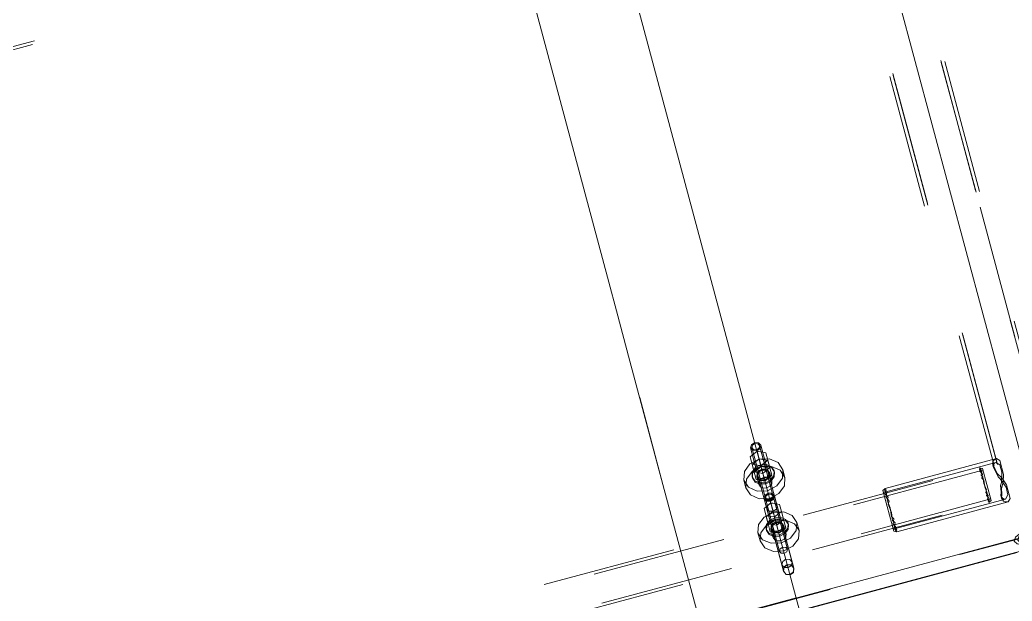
# Model space of a CAD drawing. Header units: millimetres. Extents: x -753 to 90, y 56274 to 56868.
# Drawn here: x -619.72 to -604.93, y 56695.05 to 56703.71 of the extents above; entities that cross this region are included whole.
import ezdxf

# ---------------------------------------------------------------- set-up
doc = ezdxf.new("R2010")
doc.units = ezdxf.units.MM
doc.linetypes.add('XKITLINE00', pattern=[0])
doc.linetypes.add('XKITLINE02', pattern=[4, 2, -2])
doc.layers.add('Cota', color=4, linetype='Continuous', lineweight=0)
doc.layers.add('Peça', color=2, linetype='Continuous', lineweight=0)

# ---------------------------------------------------------------- blocks, each defined once
blk = doc.blocks.new('*A895')
at = {"layer": 'Peça', "color": 7, "linetype": 'XKITLINE02', "lineweight": 0}
for p, q in [((-605.364, 56697.008), (-642.842, 56686.966)), ((-642.815, 56687.02), (-605.414, 56697.04)), ((-605.416, 56697.017), (-605.398, 56697.028)), ((-605.382, 56696.981), (-605.416, 56697.017)), ((-605.414, 56697.04), (-605.393, 56697.008)), ((-605.398, 56697.028), (-605.414, 56697.04)), ((-605.414, 56697.04), (-605.369, 56697.029)), ((-605.393, 56697.008), (-605.409, 56696.99)), ((-605.243, 56696.556), (-605.369, 56697.029)), ((-605.409, 56696.99), (-605.372, 56696.944)), ((-605.393, 56696.933), (-605.382, 56696.981)), ((-605.393, 56696.933), (-605.365, 56696.906)), ((-605.372, 56696.944), (-605.381, 56696.886)), ((-605.381, 56696.886), (-605.353, 56696.857)), ((-605.352, 56696.809), (-605.365, 56696.906)), ((-605.353, 56696.857), (-605.338, 56696.755)), ((-605.314, 56696.713), (-605.352, 56696.809)), ((-605.338, 56696.755), (-605.301, 56696.664)), ((-605.324, 56696.674), (-605.314, 56696.713)), ((-605.248, 56696.577), (-642.727, 56686.536)), ((-605.287, 56696.628), (-605.324, 56696.674)), ((-605.301, 56696.664), (-605.312, 56696.627)), ((-605.312, 56696.627), (-605.277, 56696.591)), ((-605.296, 56696.57), (-605.287, 56696.628)), ((-605.296, 56696.57), (-605.274, 56696.563)), ((-605.277, 56696.591), (-605.289, 56696.543)), ((-605.276, 56696.524), (-605.274, 56696.563)), ((-642.676, 56686.503), (-605.276, 56696.524)), ((-605.289, 56696.543), (-605.268, 56696.542)), ((-605.276, 56696.524), (-605.243, 56696.556)), ((-605.268, 56696.542), (-605.276, 56696.524))]:
    blk.add_line(p, q, dxfattribs=at)
blk = doc.blocks.new('*A896')
at = {"layer": 'Peça', "color": 4, "linetype": 'XKITLINE00', "lineweight": 0}
for p, q in [((-612.639, 56706.149), (-610.959, 56699.879)), ((-609.577, 56694.72), (-588.983, 56700.237)), ((-609.527, 56694.534), (-588.934, 56700.051)), ((-610.959, 56699.879), (-610.805, 56699.303)), ((-610.805, 56699.303), (-610.645, 56698.705)), ((-610.645, 56698.705), (-610.133, 56696.794)), ((-610.133, 56696.794), (-609.767, 56695.428)), ((-604.853, 56695.779), (-609.526, 56694.528)), ((-609.767, 56695.428), (-609.527, 56694.534))]:
    blk.add_line(p, q, dxfattribs=at)
at = {"layer": 'Peça', "color": 7, "linetype": 'XKITLINE02', "lineweight": 0}
for p, q in [((-609.575, 56694.713), (-588.982, 56700.23)), ((-610.479, 56698.088), (-610.133, 56696.794))]:
    blk.add_line(p, q, dxfattribs=at)
blk = doc.blocks.new('*A898')
at = {"layer": 'Peça', "color": 7, "linetype": 'XKITLINE02', "lineweight": 0}
for p, q in [((-605.364, 56697.008), (-642.842, 56686.966)), ((-642.815, 56687.02), (-605.414, 56697.04)), ((-605.398, 56697.028), (-605.416, 56697.017)), ((-605.416, 56697.017), (-605.382, 56696.981)), ((-605.414, 56697.04), (-605.398, 56697.028)), ((-605.393, 56697.008), (-605.414, 56697.04)), ((-605.414, 56697.04), (-605.369, 56697.029)), ((-605.409, 56696.99), (-605.393, 56697.008)), ((-605.243, 56696.556), (-605.369, 56697.029)), ((-605.372, 56696.944), (-605.409, 56696.99)), ((-605.382, 56696.981), (-605.393, 56696.933)), ((-605.393, 56696.933), (-605.365, 56696.906)), ((-605.381, 56696.886), (-605.372, 56696.944)), ((-605.353, 56696.857), (-605.381, 56696.886)), ((-605.365, 56696.906), (-605.352, 56696.809)), ((-605.338, 56696.755), (-605.353, 56696.857)), ((-605.352, 56696.809), (-605.314, 56696.713)), ((-605.301, 56696.664), (-605.338, 56696.755)), ((-605.314, 56696.713), (-605.324, 56696.674)), ((-605.248, 56696.577), (-642.727, 56686.536)), ((-605.324, 56696.674), (-605.287, 56696.628)), ((-605.312, 56696.627), (-605.301, 56696.664)), ((-605.277, 56696.591), (-605.312, 56696.627)), ((-605.287, 56696.628), (-605.296, 56696.57)), ((-605.296, 56696.57), (-605.274, 56696.563)), ((-605.289, 56696.543), (-605.277, 56696.591)), ((-605.274, 56696.563), (-605.276, 56696.524)), ((-642.676, 56686.503), (-605.276, 56696.524)), ((-605.268, 56696.542), (-605.289, 56696.543)), ((-605.276, 56696.524), (-605.243, 56696.556)), ((-605.276, 56696.524), (-605.268, 56696.542))]:
    blk.add_line(p, q, dxfattribs=at)
blk = doc.blocks.new('*A923')
at = {"layer": 'Peça', "color": 7, "linetype": 'XKITLINE02', "lineweight": 0}
for p, q in [((-605.163, 56697.179), (-606.823, 56696.735)), ((-605.216, 56697.137), (-605.204, 56697.156)), ((-605.204, 56697.156), (-605.163, 56697.179)), ((-605.163, 56697.179), (-605.112, 56697.148)), ((-606.848, 56696.673), (-605.173, 56697.122)), ((-605.218, 56697.081), (-605.216, 56697.137)), ((-605.218, 56697.081), (-605.208, 56697.043)), ((-605.186, 56697.031), (-605.218, 56697.081)), ((-605.208, 56697.043), (-605.206, 56697.09)), ((-605.181, 56697), (-605.208, 56697.043)), ((-605.206, 56697.09), (-605.192, 56697.111)), ((-605.173, 56697.122), (-605.192, 56697.111)), ((-605.149, 56696.953), (-605.186, 56697.031)), ((-605.173, 56697.122), (-605.111, 56697.084)), ((-605.112, 56697.148), (-605.057, 56696.943)), ((-605.111, 56697.084), (-605.081, 56696.974)), ((-605.181, 56697), (-605.137, 56696.908)), ((-605.083, 56696.89), (-605.149, 56696.953)), ((-605.137, 56696.908), (-605.106, 56696.879)), ((-605.021, 56696.751), (-605.106, 56696.879)), ((-605.081, 56696.974), (-605.09, 56696.821)), ((-605.016, 56696.789), (-605.083, 56696.89)), ((-605.064, 56696.822), (-605.057, 56696.943)), ((-606.823, 56696.735), (-606.856, 56696.702)), ((-606.823, 56696.735), (-606.833, 56696.711)), ((-606.833, 56696.711), (-606.806, 56696.711)), ((-606.826, 56696.686), (-606.823, 56696.735)), ((-606.806, 56696.711), (-606.821, 56696.65)), ((-605.103, 56696.779), (-605.09, 56696.821)), ((-605.094, 56696.678), (-605.103, 56696.779)), ((-605.064, 56696.822), (-605.091, 56696.734)), ((-605.091, 56696.734), (-605.084, 56696.649)), ((-604.993, 56696.64), (-605.021, 56696.751)), ((-605.016, 56696.789), (-604.961, 56696.585)), ((-606.856, 56696.702), (-606.694, 56696.099)), ((-606.826, 56696.686), (-606.797, 56696.677)), ((-606.821, 56696.65), (-606.778, 56696.605)), ((-606.797, 56696.677), (-606.809, 56696.604)), ((-606.809, 56696.604), (-606.762, 56696.546)), ((-606.778, 56696.605), (-606.792, 56696.558)), ((-606.792, 56696.558), (-606.746, 56696.445)), ((-606.702, 56696.128), (-605.027, 56696.576)), ((-605.094, 56696.678), (-605.097, 56696.628)), ((-605.086, 56696.589), (-605.097, 56696.628)), ((-605.097, 56696.628), (-605.071, 56696.588)), ((-605.084, 56696.649), (-605.086, 56696.589)), ((-605.086, 56696.589), (-605.056, 56696.542)), ((-605.071, 56696.588), (-605.048, 56696.576)), ((-605.027, 56696.576), (-605.048, 56696.576)), ((-605.027, 56696.576), (-604.993, 56696.64)), ((-604.99, 56696.532), (-604.961, 56696.585)), ((-606.775, 56696.497), (-606.762, 56696.546)), ((-606.727, 56696.377), (-606.775, 56696.497)), ((-606.746, 56696.445), (-606.727, 56696.317)), ((-604.99, 56696.532), (-606.65, 56696.087)), ((-605.056, 56696.542), (-605.036, 56696.532)), ((-605.036, 56696.532), (-604.99, 56696.532)), ((-606.711, 56696.256), (-606.727, 56696.377)), ((-606.727, 56696.317), (-606.691, 56696.281)), ((-606.691, 56696.281), (-606.703, 56696.208)), ((-606.711, 56696.256), (-606.675, 56696.222)), ((-606.703, 56696.208), (-606.656, 56696.15)), ((-606.675, 56696.222), (-606.69, 56696.161)), ((-606.647, 56696.116), (-606.69, 56696.161)), ((-606.656, 56696.15), (-606.676, 56696.128)), ((-606.676, 56696.128), (-606.65, 56696.087)), ((-606.67, 56696.103), (-606.647, 56696.116)), ((-606.694, 56696.099), (-606.65, 56696.087)), ((-606.65, 56696.087), (-606.67, 56696.103))]:
    blk.add_line(p, q, dxfattribs=at)
blk = doc.blocks.new('*A924')
at = {"layer": 'Peça', "color": 7, "linetype": 'XKITLINE02', "lineweight": 0}
for p, q in [((-607.644, 56707.209), (-607.753, 56707.085)), ((-607.496, 56707.283), (-607.644, 56707.209)), ((-607.612, 56707.167), (-607.482, 56707.231)), ((-607.331, 56707.293), (-607.496, 56707.283)), ((-607.482, 56707.231), (-607.338, 56707.241)), ((-607.338, 56707.241), (-607.201, 56707.194)), ((-607.174, 56707.24), (-607.331, 56707.293)), ((-607.05, 56707.131), (-607.174, 56707.24)), ((-607.753, 56707.085), (-607.807, 56706.928)), ((-607.754, 56706.921), (-607.708, 56707.059)), ((-607.708, 56707.059), (-607.612, 56707.167)), ((-607.201, 56707.194), (-607.092, 56707.099)), ((-607.092, 56707.099), (-607.028, 56706.969)), ((-606.977, 56706.983), (-607.05, 56707.131)), ((-607.807, 56706.928), (-607.796, 56706.763)), ((-607.745, 56706.777), (-607.754, 56706.921)), ((-607.028, 56706.969), (-604.13, 56696.155)), ((-607.028, 56706.969), (-607.018, 56706.825)), ((-606.974, 56706.972), (-606.977, 56706.983)), ((-606.966, 56706.818), (-606.977, 56706.983)), ((-606.969, 56706.954), (-606.974, 56706.972)), ((-606.969, 56706.954), (-604.079, 56696.168)), ((-607.793, 56706.752), (-607.796, 56706.763)), ((-607.796, 56706.763), (-607.723, 56706.615)), ((-607.745, 56706.777), (-607.742, 56706.766)), ((-607.681, 56706.647), (-607.745, 56706.777)), ((-607.742, 56706.766), (-607.737, 56706.749)), ((-607.018, 56706.825), (-607.065, 56706.688)), ((-607.019, 56706.661), (-606.966, 56706.818)), ((-607.788, 56706.735), (-607.793, 56706.752)), ((-607.788, 56706.735), (-604.898, 56695.949)), ((-607.737, 56706.749), (-604.847, 56695.963)), ((-607.723, 56706.615), (-607.598, 56706.506)), ((-607.572, 56706.552), (-607.681, 56706.647)), ((-607.065, 56706.688), (-607.16, 56706.579)), ((-607.128, 56706.537), (-607.019, 56706.661)), ((-607.598, 56706.506), (-607.442, 56706.453)), ((-607.435, 56706.505), (-607.572, 56706.552)), ((-607.29, 56706.515), (-607.435, 56706.505)), ((-607.16, 56706.579), (-607.29, 56706.515)), ((-607.277, 56706.464), (-607.128, 56706.537)), ((-607.442, 56706.453), (-607.277, 56706.464)), ((-604.802, 56696.071), (-604.677, 56696.135)), ((-604.653, 56696.125), (-604.763, 56696.07)), ((-604.677, 56696.135), (-604.523, 56696.186)), ((-604.518, 56696.17), (-604.653, 56696.125)), ((-604.523, 56696.186), (-604.363, 56696.219)), ((-604.379, 56696.199), (-604.518, 56696.17)), ((-604.256, 56696.206), (-604.379, 56696.199)), ((-604.363, 56696.219), (-604.223, 56696.227)), ((-604.169, 56696.19), (-604.256, 56696.206)), ((-604.223, 56696.227), (-604.123, 56696.209)), ((-604.13, 56696.155), (-604.169, 56696.19)), ((-604.146, 56696.104), (-604.13, 56696.155)), ((-604.123, 56696.209), (-604.079, 56696.168)), ((-604.079, 56696.168), (-604.097, 56696.111)), ((-604.898, 56695.949), (-604.88, 56696.006)), ((-604.88, 56696.006), (-604.802, 56696.071)), ((-604.831, 56696.013), (-604.847, 56695.963)), ((-604.763, 56696.07), (-604.831, 56696.013)), ((-604.458, 56695.946), (-604.324, 56695.992)), ((-604.3, 56695.982), (-604.454, 56695.93)), ((-604.324, 56695.992), (-604.214, 56696.047)), ((-604.175, 56696.046), (-604.3, 56695.982)), ((-604.214, 56696.047), (-604.146, 56696.104)), ((-604.097, 56696.111), (-604.175, 56696.046)), ((-604.854, 56695.908), (-604.898, 56695.949)), ((-604.754, 56695.89), (-604.854, 56695.908)), ((-604.847, 56695.963), (-604.808, 56695.927)), ((-604.808, 56695.927), (-604.721, 56695.911)), ((-604.614, 56695.898), (-604.754, 56695.89)), ((-604.721, 56695.911), (-604.598, 56695.918)), ((-604.454, 56695.93), (-604.614, 56695.898)), ((-604.598, 56695.918), (-604.458, 56695.946))]:
    blk.add_line(p, q, dxfattribs=at)
blk = doc.blocks.new('*A929')
at = {"layer": 'Peça', "color": 7, "linetype": 'XKITLINE02', "lineweight": 0}
for p, q in [((-607.753, 56707.085), (-607.644, 56707.209)), ((-607.644, 56707.209), (-607.496, 56707.283)), ((-607.482, 56707.231), (-607.612, 56707.167)), ((-607.496, 56707.283), (-607.33, 56707.293)), ((-607.337, 56707.241), (-607.482, 56707.231)), ((-607.2, 56707.194), (-607.337, 56707.241)), ((-607.33, 56707.293), (-607.174, 56707.24)), ((-607.174, 56707.24), (-607.049, 56707.131)), ((-607.806, 56706.929), (-607.753, 56707.085)), ((-607.707, 56707.059), (-607.754, 56706.922)), ((-607.612, 56707.167), (-607.707, 56707.059)), ((-607.091, 56707.099), (-607.2, 56707.194)), ((-607.027, 56706.969), (-607.091, 56707.099)), ((-607.049, 56707.131), (-606.976, 56706.983)), ((-607.795, 56706.763), (-607.806, 56706.929)), ((-607.754, 56706.922), (-607.744, 56706.777)), ((-607.027, 56706.969), (-607.024, 56706.958)), ((-607.018, 56706.825), (-607.027, 56706.969)), ((-607.024, 56706.958), (-607.02, 56706.941)), ((-607.02, 56706.941), (-605.408, 56700.923)), ((-606.973, 56706.972), (-606.976, 56706.983)), ((-606.976, 56706.983), (-606.965, 56706.818)), ((-606.969, 56706.954), (-606.973, 56706.972)), ((-606.969, 56706.954), (-604.079, 56696.168)), ((-607.792, 56706.752), (-607.795, 56706.763)), ((-607.722, 56706.615), (-607.795, 56706.763)), ((-607.744, 56706.777), (-604.847, 56695.963)), ((-607.744, 56706.777), (-607.68, 56706.647)), ((-607.065, 56706.688), (-607.018, 56706.825)), ((-606.965, 56706.818), (-607.019, 56706.661)), ((-607.788, 56706.735), (-607.792, 56706.752)), ((-607.788, 56706.735), (-604.898, 56695.949)), ((-607.598, 56706.506), (-607.722, 56706.615)), ((-607.68, 56706.647), (-607.571, 56706.552)), ((-607.16, 56706.579), (-607.065, 56706.688)), ((-607.019, 56706.661), (-607.128, 56706.537)), ((-607.441, 56706.453), (-607.598, 56706.506)), ((-607.571, 56706.552), (-607.434, 56706.505)), ((-607.434, 56706.505), (-607.29, 56706.515)), ((-607.29, 56706.515), (-607.16, 56706.579)), ((-607.128, 56706.537), (-607.276, 56706.464)), ((-607.276, 56706.464), (-607.441, 56706.453)), ((-605.408, 56700.923), (-604.13, 56696.155)), ((-604.677, 56696.135), (-604.802, 56696.071)), ((-604.763, 56696.07), (-604.653, 56696.125)), ((-604.523, 56696.186), (-604.677, 56696.135)), ((-604.653, 56696.125), (-604.518, 56696.17)), ((-604.363, 56696.219), (-604.523, 56696.186)), ((-604.518, 56696.17), (-604.379, 56696.199)), ((-604.379, 56696.199), (-604.256, 56696.206)), ((-604.223, 56696.227), (-604.363, 56696.219)), ((-604.256, 56696.206), (-604.169, 56696.19)), ((-604.123, 56696.209), (-604.223, 56696.227)), ((-604.169, 56696.19), (-604.13, 56696.155)), ((-604.13, 56696.155), (-604.146, 56696.104)), ((-604.079, 56696.168), (-604.123, 56696.209)), ((-604.097, 56696.111), (-604.079, 56696.168)), ((-604.88, 56696.006), (-604.898, 56695.949)), ((-604.802, 56696.071), (-604.88, 56696.006)), ((-604.847, 56695.963), (-604.831, 56696.013)), ((-604.831, 56696.013), (-604.763, 56696.07)), ((-604.323, 56695.992), (-604.458, 56695.946)), ((-604.454, 56695.93), (-604.3, 56695.982)), ((-604.214, 56696.047), (-604.323, 56695.992)), ((-604.3, 56695.982), (-604.174, 56696.046)), ((-604.146, 56696.104), (-604.214, 56696.047)), ((-604.174, 56696.046), (-604.097, 56696.111)), ((-604.898, 56695.949), (-604.854, 56695.908)), ((-604.854, 56695.908), (-604.754, 56695.89)), ((-604.808, 56695.927), (-604.847, 56695.963)), ((-604.72, 56695.911), (-604.808, 56695.927)), ((-604.754, 56695.89), (-604.613, 56695.898)), ((-604.598, 56695.918), (-604.72, 56695.911)), ((-604.613, 56695.898), (-604.454, 56695.93)), ((-604.458, 56695.946), (-604.598, 56695.918))]:
    blk.add_line(p, q, dxfattribs=at)
blk = doc.blocks.new('*A930')
at = {"layer": 'Peça', "color": 7, "linetype": 'XKITLINE02', "lineweight": 0}
for p, q in [((-605.163, 56697.179), (-606.823, 56696.735)), ((-605.203, 56697.156), (-605.216, 56697.137)), ((-605.163, 56697.179), (-605.203, 56697.156)), ((-605.112, 56697.148), (-605.163, 56697.179)), ((-605.173, 56697.122), (-606.848, 56696.673)), ((-605.216, 56697.137), (-605.218, 56697.081)), ((-605.208, 56697.043), (-605.218, 56697.081)), ((-605.218, 56697.081), (-605.186, 56697.031)), ((-605.206, 56697.09), (-605.208, 56697.043)), ((-605.208, 56697.043), (-605.181, 56697)), ((-605.206, 56697.09), (-605.191, 56697.111)), ((-605.191, 56697.111), (-605.173, 56697.122)), ((-605.186, 56697.031), (-605.149, 56696.953)), ((-605.173, 56697.122), (-605.111, 56697.084)), ((-605.112, 56697.148), (-605.057, 56696.943)), ((-605.111, 56697.084), (-605.081, 56696.974)), ((-605.181, 56697), (-605.137, 56696.908)), ((-605.149, 56696.953), (-605.083, 56696.89)), ((-605.137, 56696.908), (-605.106, 56696.879)), ((-605.021, 56696.751), (-605.106, 56696.879)), ((-605.081, 56696.974), (-605.09, 56696.821)), ((-605.015, 56696.789), (-605.083, 56696.89)), ((-605.057, 56696.943), (-605.064, 56696.822)), ((-606.823, 56696.735), (-606.856, 56696.702)), ((-606.832, 56696.711), (-606.823, 56696.735)), ((-606.832, 56696.711), (-606.806, 56696.711)), ((-606.823, 56696.735), (-606.826, 56696.686)), ((-606.806, 56696.711), (-606.821, 56696.65)), ((-605.09, 56696.821), (-605.103, 56696.779)), ((-605.103, 56696.779), (-605.094, 56696.678)), ((-605.09, 56696.734), (-605.064, 56696.822)), ((-605.084, 56696.649), (-605.09, 56696.734)), ((-604.992, 56696.64), (-605.021, 56696.751)), ((-605.015, 56696.789), (-604.961, 56696.585)), ((-606.856, 56696.702), (-606.694, 56696.099)), ((-606.826, 56696.686), (-606.797, 56696.677)), ((-606.821, 56696.65), (-606.778, 56696.605)), ((-606.797, 56696.677), (-606.809, 56696.604)), ((-606.809, 56696.604), (-606.762, 56696.546)), ((-606.778, 56696.605), (-606.792, 56696.558)), ((-606.792, 56696.558), (-606.746, 56696.445)), ((-605.027, 56696.576), (-606.702, 56696.128)), ((-605.094, 56696.678), (-605.097, 56696.628)), ((-605.086, 56696.589), (-605.097, 56696.628)), ((-605.097, 56696.628), (-605.071, 56696.588)), ((-605.086, 56696.589), (-605.084, 56696.649)), ((-605.056, 56696.542), (-605.086, 56696.589)), ((-605.071, 56696.588), (-605.048, 56696.576)), ((-605.048, 56696.576), (-605.027, 56696.576)), ((-605.027, 56696.576), (-604.992, 56696.64)), ((-604.961, 56696.585), (-604.989, 56696.532)), ((-606.762, 56696.546), (-606.775, 56696.497)), ((-606.775, 56696.497), (-606.727, 56696.377)), ((-606.746, 56696.445), (-606.727, 56696.317)), ((-604.989, 56696.532), (-606.65, 56696.087)), ((-605.036, 56696.532), (-605.056, 56696.542)), ((-604.989, 56696.532), (-605.036, 56696.532)), ((-606.727, 56696.377), (-606.71, 56696.256)), ((-606.727, 56696.317), (-606.691, 56696.281)), ((-606.691, 56696.281), (-606.703, 56696.208)), ((-606.71, 56696.256), (-606.703, 56696.249)), ((-606.703, 56696.249), (-606.675, 56696.222)), ((-606.703, 56696.208), (-606.656, 56696.15)), ((-606.675, 56696.222), (-606.69, 56696.161)), ((-606.69, 56696.161), (-606.647, 56696.116)), ((-606.656, 56696.15), (-606.676, 56696.128)), ((-606.65, 56696.087), (-606.676, 56696.128)), ((-606.647, 56696.116), (-606.669, 56696.103)), ((-606.694, 56696.099), (-606.65, 56696.087)), ((-606.669, 56696.103), (-606.65, 56696.087))]:
    blk.add_line(p, q, dxfattribs=at)
blk = doc.blocks.new('*A999')
at = {"layer": 'Peça', "color": 4, "linetype": 'XKITLINE00', "lineweight": 0}
for p, q in [((-608.613, 56696.629), (-608.624, 56696.582)), ((-608.624, 56696.582), (-608.573, 56696.392)), ((-608.624, 56696.582), (-608.591, 56696.546)), ((-608.564, 56696.661), (-608.613, 56696.629)), ((-608.606, 56696.586), (-608.597, 56696.623)), ((-608.58, 56696.559), (-608.606, 56696.586)), ((-608.597, 56696.623), (-608.56, 56696.647)), ((-608.536, 56696.557), (-608.58, 56696.559)), ((-608.505, 56696.658), (-608.564, 56696.661)), ((-608.56, 56696.647), (-608.515, 56696.645)), ((-608.498, 56696.581), (-608.536, 56696.557)), ((-608.532, 56696.543), (-608.483, 56696.575)), ((-608.515, 56696.645), (-608.49, 56696.618)), ((-608.472, 56696.622), (-608.505, 56696.658)), ((-608.49, 56696.618), (-608.498, 56696.581)), ((-608.483, 56696.575), (-608.472, 56696.622)), ((-608.472, 56696.622), (-608.421, 56696.433)), ((-608.591, 56696.546), (-608.532, 56696.543))]:
    blk.add_line(p, q, dxfattribs=at)
at = {"layer": 'Peça', "color": 7, "linetype": 'XKITLINE02', "lineweight": 0}
for p, q in [((-608.606, 56696.586), (-608.394, 56695.796)), ((-608.49, 56696.618), (-608.278, 56695.827)), ((-608.573, 56696.481), (-608.584, 56696.433)), ((-608.584, 56696.433), (-608.336, 56695.507)), ((-608.584, 56696.433), (-608.551, 56696.397)), ((-608.524, 56696.513), (-608.573, 56696.481)), ((-608.465, 56696.51), (-608.524, 56696.513)), ((-608.492, 56696.394), (-608.443, 56696.426)), ((-608.432, 56696.474), (-608.465, 56696.51)), ((-608.443, 56696.426), (-608.432, 56696.474)), ((-608.432, 56696.474), (-608.184, 56695.548)), ((-608.421, 56696.433), (-608.314, 56696.035)), ((-608.573, 56696.392), (-608.467, 56695.994)), ((-608.551, 56696.397), (-608.492, 56696.394)), ((-608.386, 56695.833), (-608.394, 56695.796)), ((-608.348, 56695.857), (-608.386, 56695.833)), ((-608.304, 56695.855), (-608.348, 56695.857)), ((-608.278, 56695.827), (-608.304, 56695.855)), ((-608.287, 56695.791), (-608.278, 56695.827)), ((-608.394, 56695.796), (-608.369, 56695.769)), ((-608.369, 56695.769), (-608.324, 56695.767)), ((-608.324, 56695.767), (-608.287, 56695.791)), ((-608.336, 56695.507), (-608.341, 56695.525)), ((-608.328, 56695.567), (-608.336, 56695.507)), ((-608.28, 56695.603), (-608.328, 56695.567)), ((-608.22, 56695.595), (-608.28, 56695.603)), ((-608.184, 56695.548), (-608.22, 56695.595)), ((-608.192, 56695.488), (-608.184, 56695.548)), ((-608.184, 56695.548), (-608.189, 56695.566)), ((-608.3, 56695.459), (-608.336, 56695.507)), ((-608.3, 56695.459), (-608.24, 56695.451)), ((-608.24, 56695.451), (-608.192, 56695.488))]:
    blk.add_line(p, q, dxfattribs=at)
blk = doc.blocks.new('*A1000')
at = {"layer": 'Peça', "color": 7, "linetype": 'XKITLINE02', "lineweight": 0}
for p, q in [((-608.826, 56697.336), (-608.815, 56697.385)), ((-608.826, 56697.336), (-608.335, 56695.501)), ((-608.792, 56697.298), (-608.826, 56697.336)), ((-608.815, 56697.385), (-608.766, 56697.418)), ((-608.8, 56697.378), (-608.808, 56697.341)), ((-608.61, 56696.602), (-608.808, 56697.341)), ((-608.808, 56697.341), (-608.782, 56697.312)), ((-608.762, 56697.403), (-608.8, 56697.378)), ((-608.733, 56697.294), (-608.792, 56697.298)), ((-608.782, 56697.312), (-608.737, 56697.309)), ((-608.766, 56697.418), (-608.708, 56697.414)), ((-608.718, 56697.4), (-608.762, 56697.403)), ((-608.737, 56697.309), (-608.7, 56697.334)), ((-608.684, 56697.327), (-608.733, 56697.294)), ((-608.692, 56697.372), (-608.718, 56697.4)), ((-608.708, 56697.414), (-608.674, 56697.376)), ((-608.7, 56697.334), (-608.692, 56697.372)), ((-608.494, 56696.633), (-608.692, 56697.372)), ((-608.674, 56697.376), (-608.684, 56697.327)), ((-608.674, 56697.376), (-608.182, 56695.541)), ((-608.61, 56696.602), (-608.602, 56696.64)), ((-608.584, 56696.574), (-608.61, 56696.602)), ((-608.602, 56696.64), (-608.565, 56696.665)), ((-608.54, 56696.571), (-608.584, 56696.574)), ((-608.565, 56696.665), (-608.52, 56696.662)), ((-608.502, 56696.596), (-608.54, 56696.571)), ((-608.52, 56696.662), (-608.494, 56696.633)), ((-608.494, 56696.633), (-608.502, 56696.596)), ((-608.349, 56695.645), (-608.3, 56695.678)), ((-608.3, 56695.678), (-608.241, 56695.674)), ((-608.241, 56695.674), (-608.207, 56695.637)), ((-608.36, 56695.596), (-608.349, 56695.645)), ((-608.326, 56695.558), (-608.36, 56695.596)), ((-608.326, 56695.56), (-608.335, 56695.501)), ((-608.278, 56695.596), (-608.326, 56695.56)), ((-608.267, 56695.554), (-608.326, 56695.558)), ((-608.219, 56695.589), (-608.278, 56695.596)), ((-608.218, 56695.587), (-608.267, 56695.554)), ((-608.182, 56695.541), (-608.219, 56695.589)), ((-608.207, 56695.637), (-608.218, 56695.587)), ((-608.19, 56695.482), (-608.182, 56695.541)), ((-608.335, 56695.501), (-608.298, 56695.453)), ((-608.298, 56695.453), (-608.238, 56695.446)), ((-608.238, 56695.446), (-608.19, 56695.482))]:
    blk.add_line(p, q, dxfattribs=at)
blk = doc.blocks.new('*A1006')
at = {"layer": 'Peça', "color": 7, "linetype": 'XKITLINE02', "lineweight": 0}
for p, q in [((-608.802, 56697.089), (-608.701, 56697.174)), ((-608.671, 56697.06), (-608.701, 56697.174)), ((-608.701, 56697.174), (-608.571, 56697.151)), ((-608.511, 56696.929), (-608.571, 56697.151)), ((-608.802, 56697.089), (-608.743, 56696.867)), ((-608.671, 56697.06), (-608.772, 56696.975)), ((-608.54, 56697.037), (-608.671, 56697.06)), ((-608.542, 56697.043), (-608.643, 56696.957)), ((-608.643, 56696.957), (-608.773, 56696.981)), ((-608.743, 56696.867), (-608.613, 56696.844)), ((-608.613, 56696.844), (-608.643, 56696.957)), ((-608.613, 56696.844), (-608.511, 56696.929))]:
    blk.add_line(p, q, dxfattribs=at)
blk = doc.blocks.new('*A1007')
at = {"layer": 'Peça', "color": 7, "linetype": 'XKITLINE02', "lineweight": 0}
for p, q in [((-608.802, 56696.98), (-608.755, 56697.045)), ((-608.75, 56697.027), (-608.797, 56696.962)), ((-608.755, 56697.045), (-608.677, 56697.085)), ((-608.672, 56697.067), (-608.75, 56697.027)), ((-608.66, 56697.022), (-608.701, 56697.001)), ((-608.697, 56696.983), (-608.656, 56697.004)), ((-608.677, 56697.085), (-608.59, 56697.089)), ((-608.585, 56697.071), (-608.672, 56697.067)), ((-608.614, 56697.025), (-608.66, 56697.022)), ((-608.656, 56697.004), (-608.61, 56697.007)), ((-608.576, 56697.007), (-608.614, 56697.025)), ((-608.61, 56697.007), (-608.571, 56696.989)), ((-608.59, 56697.089), (-608.517, 56697.057)), ((-608.512, 56697.038), (-608.585, 56697.071)), ((-608.555, 56696.975), (-608.576, 56697.007)), ((-608.517, 56697.057), (-608.477, 56696.996)), ((-608.473, 56696.978), (-608.512, 56697.038)), ((-608.806, 56696.908), (-608.802, 56696.98)), ((-608.801, 56696.89), (-608.806, 56696.908)), ((-608.766, 56696.848), (-608.806, 56696.908)), ((-608.797, 56696.962), (-608.801, 56696.89)), ((-608.801, 56696.89), (-608.761, 56696.829)), ((-608.726, 56696.967), (-608.729, 56696.929)), ((-608.724, 56696.911), (-608.729, 56696.929)), ((-608.729, 56696.929), (-608.707, 56696.897)), ((-608.701, 56697.001), (-608.726, 56696.967)), ((-608.724, 56696.911), (-608.721, 56696.949)), ((-608.703, 56696.879), (-608.724, 56696.911)), ((-608.721, 56696.949), (-608.697, 56696.983)), ((-608.707, 56696.897), (-608.669, 56696.88)), ((-608.664, 56696.861), (-608.703, 56696.879)), ((-608.669, 56696.88), (-608.623, 56696.882)), ((-608.618, 56696.864), (-608.664, 56696.861)), ((-608.623, 56696.882), (-608.582, 56696.903)), ((-608.577, 56696.885), (-608.618, 56696.864)), ((-608.529, 56696.859), (-608.606, 56696.819)), ((-608.582, 56696.903), (-608.557, 56696.937)), ((-608.552, 56696.919), (-608.577, 56696.885)), ((-608.571, 56696.989), (-608.55, 56696.957)), ((-608.557, 56696.937), (-608.555, 56696.975)), ((-608.55, 56696.957), (-608.555, 56696.975)), ((-608.55, 56696.957), (-608.552, 56696.919)), ((-608.482, 56696.924), (-608.529, 56696.859)), ((-608.524, 56696.841), (-608.477, 56696.906)), ((-608.477, 56696.996), (-608.482, 56696.924)), ((-608.473, 56696.978), (-608.477, 56696.996)), ((-608.477, 56696.906), (-608.473, 56696.978)), ((-608.693, 56696.815), (-608.766, 56696.848)), ((-608.761, 56696.829), (-608.688, 56696.797)), ((-608.606, 56696.819), (-608.693, 56696.815)), ((-608.688, 56696.797), (-608.601, 56696.801)), ((-608.601, 56696.801), (-608.524, 56696.841))]:
    blk.add_line(p, q, dxfattribs=at)
blk = doc.blocks.new('*A1008')
at = {"layer": 'Peça', "color": 7, "linetype": 'XKITLINE02', "lineweight": 0}
for p, q in [((-608.836, 56697.098), (-608.7, 56697.168)), ((-608.7, 56697.168), (-608.546, 56697.176)), ((-608.546, 56697.176), (-608.417, 56697.118)), ((-608.919, 56696.984), (-608.836, 56697.098)), ((-608.669, 56697.055), (-608.806, 56696.985)), ((-608.658, 56697.012), (-608.703, 56696.989)), ((-608.516, 56697.062), (-608.669, 56697.055)), ((-608.607, 56697.015), (-608.658, 56697.012)), ((-608.564, 56696.995), (-608.607, 56697.015)), ((-608.387, 56697.005), (-608.516, 56697.062)), ((-608.417, 56697.118), (-608.347, 56697.012)), ((-608.317, 56696.898), (-608.387, 56697.005)), ((-608.347, 56697.012), (-608.354, 56696.884)), ((-608.317, 56696.898), (-608.347, 56697.012)), ((-608.927, 56696.856), (-608.919, 56696.984)), ((-608.896, 56696.743), (-608.927, 56696.856)), ((-608.856, 56696.75), (-608.927, 56696.856)), ((-608.889, 56696.87), (-608.896, 56696.743)), ((-608.806, 56696.985), (-608.889, 56696.87)), ((-608.731, 56696.951), (-608.733, 56696.908)), ((-608.703, 56696.795), (-608.733, 56696.908)), ((-608.733, 56696.908), (-608.71, 56696.872)), ((-608.703, 56696.989), (-608.731, 56696.951)), ((-608.71, 56696.872), (-608.667, 56696.853)), ((-608.7, 56696.837), (-608.673, 56696.875)), ((-608.673, 56696.875), (-608.627, 56696.899)), ((-608.667, 56696.853), (-608.616, 56696.856)), ((-608.627, 56696.899), (-608.576, 56696.901)), ((-608.616, 56696.856), (-608.57, 56696.879)), ((-608.576, 56696.901), (-608.533, 56696.882)), ((-608.57, 56696.879), (-608.543, 56696.917)), ((-608.54, 56696.96), (-608.564, 56696.995)), ((-608.543, 56696.917), (-608.54, 56696.96)), ((-608.51, 56696.846), (-608.54, 56696.96)), ((-608.533, 56696.882), (-608.51, 56696.846)), ((-608.354, 56696.884), (-608.437, 56696.77)), ((-608.324, 56696.77), (-608.317, 56696.898)), ((-608.896, 56696.743), (-608.826, 56696.636)), ((-608.727, 56696.692), (-608.856, 56696.75)), ((-608.703, 56696.795), (-608.7, 56696.837)), ((-608.68, 56696.759), (-608.703, 56696.795)), ((-608.637, 56696.74), (-608.68, 56696.759)), ((-608.585, 56696.742), (-608.637, 56696.74)), ((-608.54, 56696.766), (-608.585, 56696.742)), ((-608.437, 56696.77), (-608.574, 56696.7)), ((-608.512, 56696.804), (-608.54, 56696.766)), ((-608.51, 56696.846), (-608.512, 56696.804)), ((-608.407, 56696.656), (-608.324, 56696.77)), ((-608.826, 56696.636), (-608.697, 56696.579)), ((-608.574, 56696.7), (-608.727, 56696.692)), ((-608.697, 56696.579), (-608.544, 56696.586)), ((-608.544, 56696.586), (-608.407, 56696.656))]:
    blk.add_line(p, q, dxfattribs=at)
blk = doc.blocks.new('*A1013')
at = {"layer": 'Peça', "color": 4, "linetype": 'XKITLINE00', "lineweight": 0}
for p, q in [((-608.592, 56696.462), (-608.627, 56696.434)), ((-608.627, 56696.434), (-608.567, 56696.208)), ((-608.439, 56696.503), (-608.395, 56696.496)), ((-608.395, 56696.496), (-608.367, 56696.392)), ((-608.599, 56696.33), (-608.469, 56696.309)), ((-608.469, 56696.309), (-608.367, 56696.392)), ((-608.437, 56696.187), (-608.469, 56696.309)), ((-608.335, 56696.27), (-608.437, 56696.187)), ((-608.367, 56696.392), (-608.335, 56696.27)), ((-608.437, 56696.187), (-608.567, 56696.208))]:
    blk.add_line(p, q, dxfattribs=at)
at = {"layer": 'Peça', "color": 7, "linetype": 'XKITLINE02', "lineweight": 0}
for p, q in [((-608.525, 56696.517), (-608.592, 56696.462)), ((-608.492, 56696.395), (-608.525, 56696.517)), ((-608.525, 56696.517), (-608.439, 56696.503)), ((-608.594, 56696.312), (-608.492, 56696.395)), ((-608.492, 56696.395), (-608.363, 56696.374))]:
    blk.add_line(p, q, dxfattribs=at)
blk = doc.blocks.new('*A1014')
at = {"layer": 'Peça', "color": 7, "linetype": 'XKITLINE02', "lineweight": 0}
for p, q in [((-608.492, 56696.395), (-608.594, 56696.312)), ((-608.567, 56696.208), (-608.594, 56696.312)), ((-608.594, 56696.312), (-608.567, 56696.208)), ((-608.562, 56696.191), (-608.46, 56696.274)), ((-608.46, 56696.274), (-608.492, 56696.395)), ((-608.363, 56696.374), (-608.492, 56696.395)), ((-608.46, 56696.274), (-608.33, 56696.253)), ((-608.363, 56696.374), (-608.335, 56696.27))]:
    blk.add_line(p, q, dxfattribs=at)
at = {"layer": 'Peça', "color": 4, "linetype": 'XKITLINE00', "lineweight": 0}
for p, q in [((-608.437, 56696.187), (-608.335, 56696.27)), ((-608.335, 56696.27), (-608.302, 56696.149)), ((-608.437, 56696.187), (-608.567, 56696.208)), ((-608.567, 56696.208), (-608.534, 56696.086)), ((-608.404, 56696.066), (-608.437, 56696.187)), ((-608.302, 56696.149), (-608.404, 56696.066)), ((-608.404, 56696.066), (-608.534, 56696.086))]:
    blk.add_line(p, q, dxfattribs=at)
blk = doc.blocks.new('*A1015')
at = {"layer": 'Peça', "color": 7, "linetype": 'XKITLINE02', "lineweight": 0}
for p, q in [((-608.466, 56696.297), (-608.544, 56696.258)), ((-608.538, 56696.239), (-608.461, 56696.278)), ((-608.379, 56696.302), (-608.466, 56696.297)), ((-608.461, 56696.278), (-608.374, 56696.283)), ((-608.379, 56696.302), (-608.339, 56696.285)), ((-608.374, 56696.283), (-608.302, 56696.252)), ((-608.591, 56696.106), (-608.586, 56696.176)), ((-608.586, 56696.176), (-608.538, 56696.239)), ((-608.544, 56696.258), (-608.57, 56696.223)), ((-608.519, 56696.146), (-608.516, 56696.183)), ((-608.514, 56696.127), (-608.519, 56696.146)), ((-608.498, 56696.116), (-608.519, 56696.146)), ((-608.516, 56696.183), (-608.491, 56696.216)), ((-608.511, 56696.164), (-608.514, 56696.127)), ((-608.514, 56696.127), (-608.493, 56696.096)), ((-608.486, 56696.197), (-608.511, 56696.164)), ((-608.46, 56696.099), (-608.498, 56696.116)), ((-608.491, 56696.216), (-608.473, 56696.225)), ((-608.486, 56696.197), (-608.468, 56696.206)), ((-608.473, 56696.225), (-608.45, 56696.237)), ((-608.468, 56696.206), (-608.445, 56696.218)), ((-608.45, 56696.237), (-608.404, 56696.24)), ((-608.445, 56696.218), (-608.399, 56696.22)), ((-608.373, 56696.123), (-608.414, 56696.102)), ((-608.404, 56696.24), (-608.366, 56696.224)), ((-608.399, 56696.22), (-608.381, 56696.213)), ((-608.381, 56696.213), (-608.361, 56696.204)), ((-608.348, 56696.156), (-608.373, 56696.123)), ((-608.368, 56696.103), (-608.342, 56696.136)), ((-608.366, 56696.224), (-608.345, 56696.193)), ((-608.34, 56696.173), (-608.361, 56696.204)), ((-608.345, 56696.193), (-608.348, 56696.156)), ((-608.34, 56696.173), (-608.345, 56696.193)), ((-608.342, 56696.136), (-608.34, 56696.173)), ((-608.302, 56696.252), (-608.263, 56696.194)), ((-608.493, 56696.096), (-608.455, 56696.08)), ((-608.414, 56696.102), (-608.46, 56696.099)), ((-608.455, 56696.08), (-608.409, 56696.083)), ((-608.409, 56696.083), (-608.368, 56696.103))]:
    blk.add_line(p, q, dxfattribs=at)
at = {"layer": 'Peça', "color": 4, "linetype": 'XKITLINE00', "lineweight": 0}
for p, q in [((-608.339, 56696.285), (-608.307, 56696.271)), ((-608.268, 56696.214), (-608.307, 56696.271)), ((-608.591, 56696.195), (-608.596, 56696.126)), ((-608.591, 56696.106), (-608.596, 56696.126)), ((-608.596, 56696.126), (-608.557, 56696.068)), ((-608.57, 56696.223), (-608.591, 56696.195)), ((-608.32, 56696.081), (-608.273, 56696.144)), ((-608.267, 56696.124), (-608.315, 56696.062)), ((-608.273, 56696.144), (-608.268, 56696.214)), ((-608.263, 56696.194), (-608.268, 56696.214)), ((-608.263, 56696.194), (-608.267, 56696.124)), ((-608.552, 56696.048), (-608.591, 56696.106)), ((-608.557, 56696.068), (-608.484, 56696.037)), ((-608.479, 56696.018), (-608.552, 56696.048)), ((-608.484, 56696.037), (-608.398, 56696.042)), ((-608.393, 56696.022), (-608.479, 56696.018)), ((-608.398, 56696.042), (-608.32, 56696.081)), ((-608.315, 56696.062), (-608.393, 56696.022))]:
    blk.add_line(p, q, dxfattribs=at)
blk = doc.blocks.new('*A1016')
at = {"layer": 'Peça', "color": 4, "linetype": 'XKITLINE00', "lineweight": 0}
for p, q in [((-608.624, 56696.306), (-608.708, 56696.195)), ((-608.597, 56696.32), (-608.624, 56696.306)), ((-608.334, 56696.384), (-608.365, 56696.382)), ((-608.206, 56696.33), (-608.334, 56696.384)), ((-608.137, 56696.228), (-608.206, 56696.33)), ((-608.708, 56696.195), (-608.717, 56696.072)), ((-608.146, 56696.105), (-608.137, 56696.228)), ((-608.104, 56696.106), (-608.137, 56696.228)), ((-608.684, 56695.951), (-608.717, 56696.072)), ((-608.717, 56696.072), (-608.648, 56695.97)), ((-608.648, 56695.97), (-608.519, 56695.916)), ((-608.366, 56695.925), (-608.23, 56695.994)), ((-608.23, 56695.994), (-608.146, 56696.105)), ((-608.113, 56695.983), (-608.197, 56695.872)), ((-608.104, 56696.106), (-608.113, 56695.983)), ((-608.615, 56695.849), (-608.684, 56695.951)), ((-608.487, 56695.795), (-608.615, 56695.849)), ((-608.519, 56695.916), (-608.366, 56695.925)), ((-608.197, 56695.872), (-608.334, 56695.803)), ((-608.334, 56695.803), (-608.487, 56695.795))]:
    blk.add_line(p, q, dxfattribs=at)
at = {"layer": 'Peça', "color": 7, "linetype": 'XKITLINE02', "lineweight": 0}
for p, q in [((-608.583, 56696.327), (-608.597, 56696.32)), ((-608.487, 56696.375), (-608.583, 56696.327)), ((-608.365, 56696.382), (-608.487, 56696.375)), ((-608.455, 56696.254), (-608.302, 56696.262)), ((-608.302, 56696.262), (-608.173, 56696.208)), ((-608.675, 56696.074), (-608.591, 56696.185)), ((-608.591, 56696.185), (-608.455, 56696.254)), ((-608.523, 56696.124), (-608.52, 56696.165)), ((-608.523, 56696.124), (-608.491, 56696.003)), ((-608.5, 56696.09), (-608.523, 56696.124)), ((-608.52, 56696.165), (-608.492, 56696.202)), ((-608.492, 56696.202), (-608.447, 56696.225)), ((-608.447, 56696.225), (-608.396, 56696.228)), ((-608.396, 56696.228), (-608.353, 56696.21)), ((-608.333, 56696.135), (-608.361, 56696.098)), ((-608.353, 56696.21), (-608.33, 56696.176)), ((-608.33, 56696.176), (-608.333, 56696.135)), ((-608.298, 56696.054), (-608.33, 56696.176)), ((-608.173, 56696.208), (-608.104, 56696.106)), ((-608.684, 56695.951), (-608.675, 56696.074)), ((-608.458, 56696.072), (-608.5, 56696.09)), ((-608.488, 56696.044), (-608.491, 56696.003)), ((-608.491, 56696.003), (-608.468, 56695.969)), ((-608.46, 56696.081), (-608.488, 56696.044)), ((-608.468, 56695.969), (-608.425, 56695.951)), ((-608.414, 56696.104), (-608.46, 56696.081)), ((-608.407, 56696.075), (-608.458, 56696.072)), ((-608.363, 56696.106), (-608.414, 56696.104)), ((-608.361, 56696.098), (-608.407, 56696.075)), ((-608.374, 56695.953), (-608.328, 56695.976)), ((-608.321, 56696.088), (-608.363, 56696.106)), ((-608.328, 56695.976), (-608.3, 56696.013)), ((-608.298, 56696.054), (-608.321, 56696.088)), ((-608.3, 56696.013), (-608.298, 56696.054)), ((-608.425, 56695.951), (-608.374, 56695.953))]:
    blk.add_line(p, q, dxfattribs=at)
blk = doc.blocks.new('*A1017')
at = {"layer": 'Peça', "color": 7, "linetype": 'XKITLINE02', "lineweight": 0}
for p, q in [((-608.833, 56697.202), (-608.731, 56697.288)), ((-608.833, 56697.202), (-608.773, 56696.981)), ((-608.701, 56697.174), (-608.802, 56697.089)), ((-608.701, 56697.174), (-608.731, 56697.288)), ((-608.731, 56697.288), (-608.601, 56697.264)), ((-608.571, 56697.151), (-608.701, 56697.174)), ((-608.572, 56697.156), (-608.673, 56697.071)), ((-608.542, 56697.043), (-608.601, 56697.264)), ((-608.673, 56697.071), (-608.804, 56697.094)), ((-608.643, 56696.957), (-608.673, 56697.071)), ((-608.643, 56696.957), (-608.542, 56697.043)), ((-608.773, 56696.981), (-608.643, 56696.957))]:
    blk.add_line(p, q, dxfattribs=at)
blk = doc.blocks.new('*A1018')
at = {"layer": 'Peça', "color": 4, "linetype": 'XKITLINE00', "lineweight": 0}
for p, q in [((-611.231, 56706.613), (-608.565, 56696.661)), ((-608.335, 56695.803), (-608.098, 56694.917)), ((-628.741, 56689.586), (-608.147, 56695.103))]:
    blk.add_line(p, q, dxfattribs=at)
at = {"layer": 'Peça', "color": 7, "linetype": 'XKITLINE02', "lineweight": 0}
for p, q in [((-608.565, 56696.661), (-608.335, 56695.803)), ((-608.337, 56695.811), (-608.335, 56695.803)), ((-628.739, 56689.579), (-608.146, 56695.096))]:
    blk.add_line(p, q, dxfattribs=at)
blk = doc.blocks.new('*A1019')
at = {"layer": 'Peça', "color": 7, "linetype": 'XKITLINE02', "lineweight": 0}
for p, q in [((-607.908, 56706.505), (-645.386, 56696.463)), ((-607.935, 56706.451), (-645.336, 56696.43))]:
    blk.add_line(p, q, dxfattribs=at)
blk = doc.blocks.new('*A2177')
at = {"layer": 'Cota', "color": 7, "linetype": 'XKITLINE00', "lineweight": 0}
blk.add_line((-600.215, 56680.111), (-619.597, 56752.445), dxfattribs=at)
blk = doc.blocks.new('*A2184')
at = {"layer": 'Cota', "color": 7, "linetype": 'XKITLINE00', "lineweight": 0}
blk.add_line((-600.215, 56680.111), (-619.597, 56752.445), dxfattribs=at)

msp = doc.modelspace()

# ---------------------------------------------------------------- block references
at = {"lineweight": 0}
for name in ['*A2184', '*A2177', '*A896', '*A924', '*A929', '*A1019', '*A1018', '*A1000', '*A1008', '*A1017', '*A1006', '*A923', '*A930', '*A895', '*A898', '*A1007', '*A999', '*A1013', '*A1016', '*A1015', '*A1014']:
    msp.add_blockref(name, (0, 0), dxfattribs=at)

doc.saveas('drawing.dxf')
